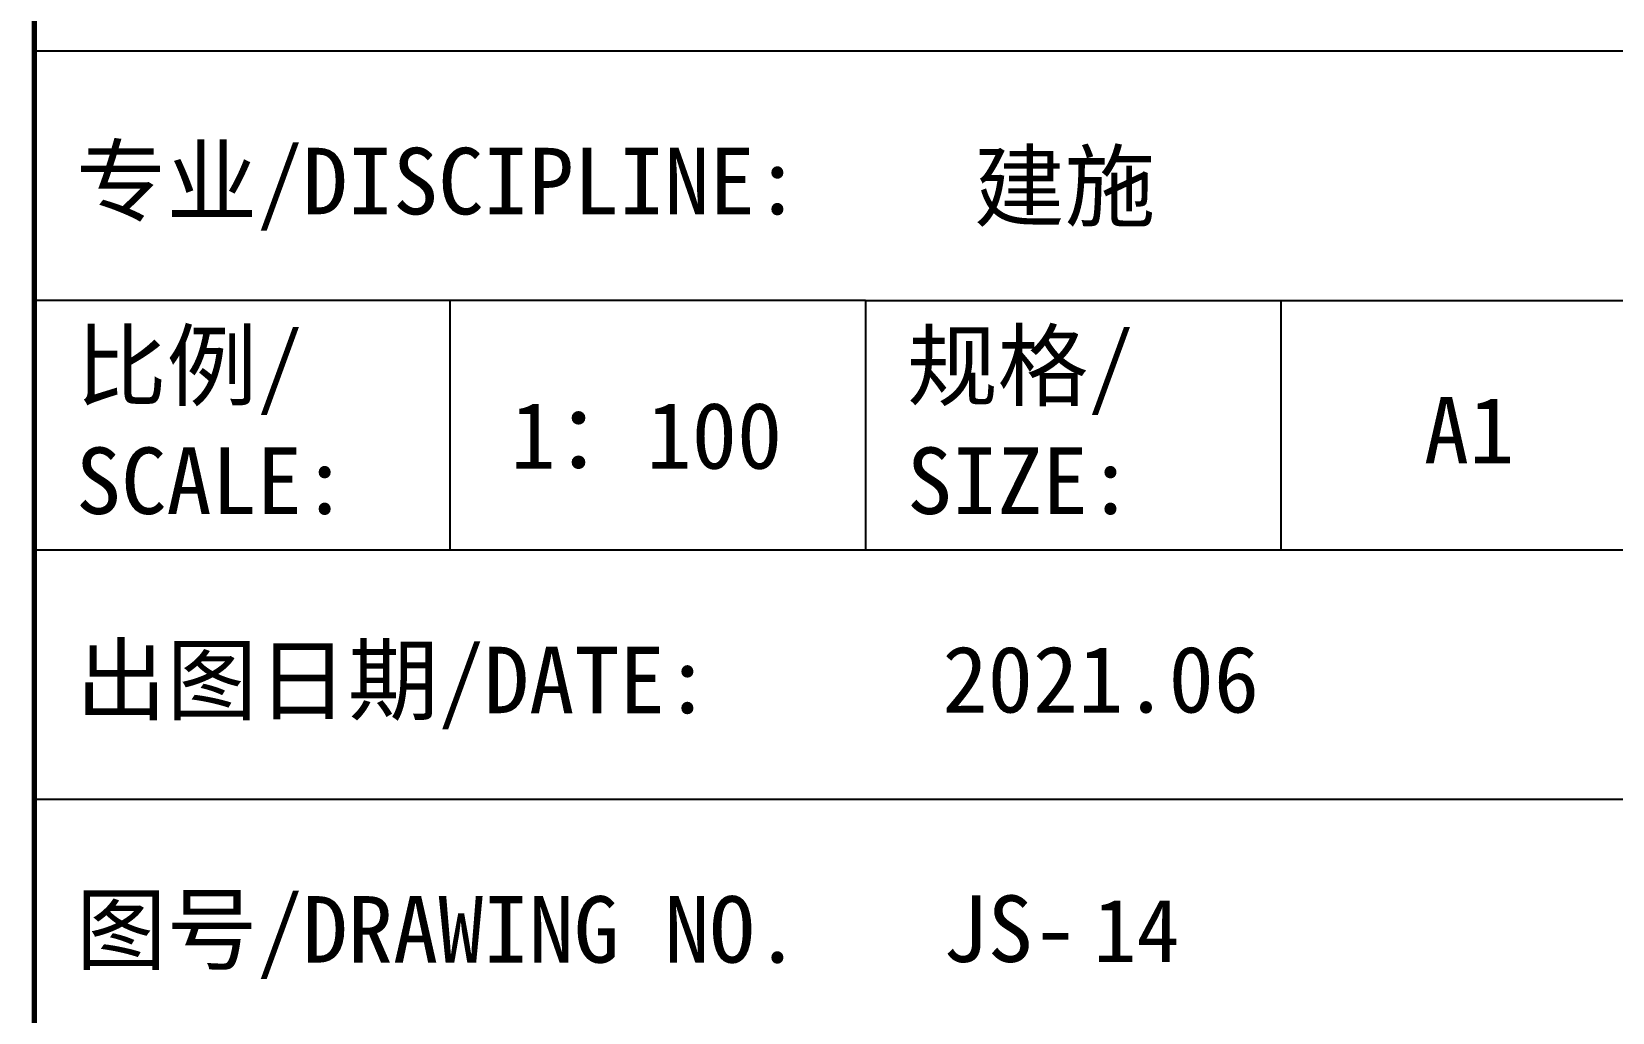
# Model space of a CAD drawing. Extents: x -737978 to 768813, y -372247 to 1140308.
# Drawn here: x -391798 to -379528, y -143936 to -136328 of the extents above; entities that cross this region are included whole.
import ezdxf

# ---------------------------------------------------------------- set-up
doc = ezdxf.new("R2010")
doc.units = 0
doc.header["$LTSCALE"] = 10
doc.header["$MEASUREMENT"] = 0
doc.layers.get('0').update_dxf_attribs({"linetype": 'CONTINUOUS'})
doc.layers.add('DRAW', color=7, linetype='CONTINUOUS', lineweight=70)
doc.layers.add('PUB_TITLE', color=4, linetype='CONTINUOUS')
doc.styles.add('-宋体', font='', dxfattribs={"width": 0.8})
doc.styles.get('-宋体').set_extended_font_data('SimSun')

# ---------------------------------------------------------------- blocks, each defined once
blk = doc.blocks.new('TQ1')
at = {"layer": 'PUB_TITLE'}
for p, q in [((-49854.8, -408254.8), (-43854.8, -408254.8)), ((-46854.8, -409154.8), (-49854.8, -409154.8)), ((-48354.8, -409154.8), (-48354.8, -410054.8)), ((-46854.8, -409154.8), (-46854.8, -410054.8)), ((-46854.8, -409154.8), (-43854.8, -409154.8)), ((-45354.8, -409154.8), (-45354.8, -410054.8)), ((-49854.8, -410054.8), (-43854.8, -410054.8)), ((-49854.8, -410954.8), (-43854.8, -410954.8))]:
    blk.add_line(p, q, dxfattribs=at)
at = {"layer": 'PUB_TITLE', "const_width": 20}
blk.add_lwpolyline([(-49854.8, -378413.9), (-49854.8, -418454.8)], dxfattribs=at)
at = {"layer": 'PUB_TITLE', "style": '-宋体'}
for s, p in [('专业/DISCIPLINE:', (-49704.8, -408844.5)), ('建施', (-46462.9, -408863.2)), ('比例/', (-49704.8, -409510.6)), ('规格/', (-46704.8, -409510.6)), ('A1', (-44838.8, -409743.4)), ('1：100', (-48135.6, -409762.4)), ('SCALE:', (-49704.8, -409925.7)), ('SIZE:', (-46704.8, -409925.7)), ('出图日期/DATE:', (-49704.8, -410644.5)), ('2021.06', (-46576.5, -410642)), ('图号/DRAWING NO.', (-49704.8, -411544.5)), ('JS-', (-46576.5, -411542))]:
    blk.add_text(s, height=240, dxfattribs=at).set_placement(p)

msp = doc.modelspace()

# ---------------------------------------------------------------- linework, layer by layer
at = {"layer": 'DRAW'}
msp.add_lwpolyline([(-391776.8, -72310.6), (-378875.1, -72310.6), (-378875.1, -158410.6), (-391776.8, -158410.6)], close=True, dxfattribs=at)

# ---------------------------------------------------------------- block references
at = {"xscale": 2.15028113370122, "yscale": 2.15028113370122, "zscale": 2.15028113370122}
msp.add_blockref('TQ1', (-284575.1, 741385.6), dxfattribs=at)

# ---------------------------------------------------------------- texts
at = {"layer": 'PUB_TITLE', "style": '-宋体'}
msp.add_text('14', height=491.49, dxfattribs=at).set_placement((-383556, -143546.9))

doc.saveas('drawing.dxf')
